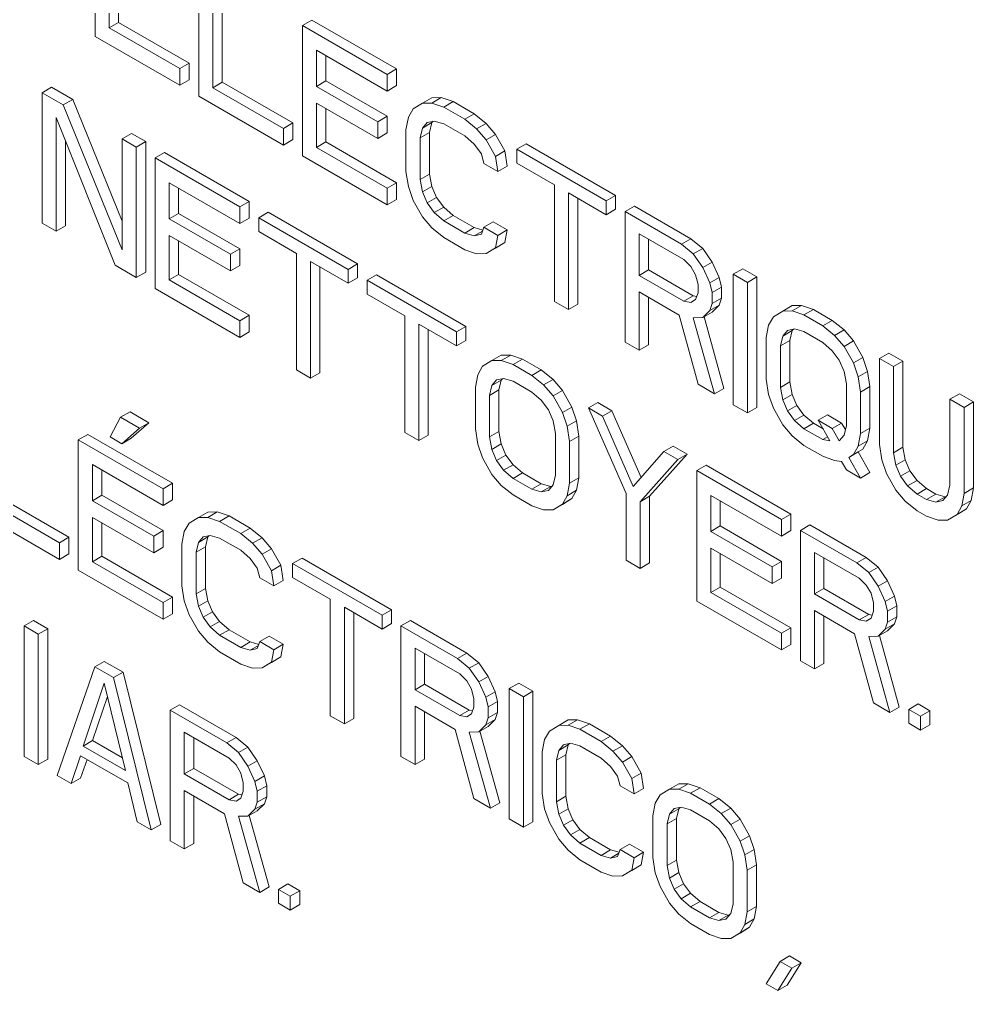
# Model space of a CAD drawing. Header units: millimetres. Extents: x 1920 to 4820, y 310 to 2320.
# Drawn here: x 4606.79 to 4624.7, y 1487.76 to 1505.99 of the extents above; entities that cross this region are included whole.
import ezdxf

# ---------------------------------------------------------------- set-up
doc = ezdxf.new("R2010")
doc.units = ezdxf.units.MM
doc.layers.add('core', color=7, linetype='Continuous', lineweight=20)

msp = doc.modelspace()

# ---------------------------------------------------------------- linework, layer by layer
at = {"layer": 'core'}
for p, q in [((4608.213, 1505.676), (4608.213, 1508.126)), ((4610.157, 1504.554), (4610.157, 1507.003)), ((4610.423, 1506.85), (4610.423, 1504.713)), ((4610.599, 1506.952), (4610.599, 1504.815)), ((4608.478, 1506.67), (4608.478, 1505.836)), ((4608.655, 1506.568), (4608.655, 1505.938)), ((4608.478, 1505.836), (4608.655, 1505.938)), ((4608.655, 1505.938), (4609.981, 1505.172)), ((4612.102, 1505.88), (4612.279, 1505.982)), ((4612.279, 1505.982), (4613.87, 1505.064)), ((4608.478, 1505.836), (4609.804, 1505.07)), ((4612.102, 1505.88), (4613.693, 1504.962)), ((4612.102, 1503.431), (4612.102, 1505.88)), ((4609.804, 1504.758), (4608.213, 1505.676)), ((4612.367, 1505.415), (4612.367, 1504.737)), ((4613.693, 1504.649), (4612.367, 1505.415)), ((4609.804, 1505.07), (4609.981, 1505.172)), ((4609.981, 1505.172), (4609.981, 1504.86)), ((4612.544, 1505.312), (4612.544, 1504.839)), ((4609.804, 1505.07), (4609.804, 1504.758)), ((4613.693, 1504.962), (4613.87, 1505.064)), ((4613.87, 1505.064), (4613.87, 1504.751)), ((4609.804, 1504.758), (4609.981, 1504.86)), ((4610.423, 1504.713), (4610.599, 1504.815)), ((4610.599, 1504.815), (4611.925, 1504.05)), ((4612.367, 1504.737), (4612.544, 1504.839)), ((4612.544, 1504.839), (4613.693, 1504.176)), ((4613.693, 1504.962), (4613.693, 1504.649)), ((4607.217, 1504.618), (4607.394, 1504.72)), ((4607.217, 1504.618), (4607.615, 1504.388)), ((4607.217, 1502.169), (4607.217, 1504.618)), ((4607.394, 1504.72), (4607.792, 1504.491)), ((4610.423, 1504.713), (4611.748, 1503.948)), ((4612.367, 1504.737), (4613.516, 1504.074)), ((4613.693, 1504.649), (4613.87, 1504.751)), ((4607.615, 1504.388), (4607.792, 1504.491)), ((4608.72, 1502.204), (4607.792, 1504.491)), ((4611.748, 1503.635), (4610.157, 1504.554)), ((4614.356, 1504.423), (4614.533, 1504.525)), ((4614.533, 1504.425), (4614.709, 1504.527)), ((4614.709, 1504.527), (4614.533, 1504.525)), ((4614.93, 1504.451), (4614.709, 1504.527)), ((4614.754, 1504.349), (4614.93, 1504.451)), ((4614.93, 1504.451), (4615.328, 1504.222)), ((4607.615, 1504.388), (4608.72, 1501.666)), ((4612.367, 1504.424), (4612.367, 1503.59)), ((4613.516, 1503.761), (4612.367, 1504.424)), ((4612.544, 1504.322), (4612.544, 1503.693)), ((4614.091, 1504.159), (4614.179, 1504.316)), ((4614.179, 1504.316), (4614.356, 1504.423)), ((4614.356, 1504.423), (4614.533, 1504.425)), ((4614.533, 1504.425), (4614.754, 1504.349)), ((4614.754, 1504.349), (4615.151, 1504.12)), ((4607.482, 1504.152), (4607.482, 1502.016)), ((4608.587, 1501.378), (4607.482, 1504.152)), ((4613.516, 1504.074), (4613.693, 1504.176)), ((4613.516, 1504.074), (4613.516, 1503.761)), ((4613.693, 1504.176), (4613.693, 1503.863)), ((4614.046, 1503.924), (4614.091, 1504.159)), ((4614.577, 1504.087), (4614.444, 1504.059)), ((4614.533, 1504.056), (4614.555, 1504.082)), ((4614.754, 1504.037), (4614.577, 1504.087)), ((4615.151, 1504.12), (4615.328, 1504.222)), ((4615.151, 1504.12), (4615.372, 1503.94)), ((4615.549, 1504.042), (4615.328, 1504.222)), ((4611.748, 1503.948), (4611.925, 1504.05)), ((4611.748, 1503.948), (4611.748, 1503.635)), ((4611.925, 1504.05), (4611.925, 1503.737)), ((4614.046, 1503.142), (4614.046, 1503.924)), ((4614.356, 1503.954), (4614.312, 1503.771)), ((4614.444, 1504.059), (4614.356, 1503.954)), ((4614.356, 1503.954), (4614.533, 1504.056)), ((4614.488, 1503.873), (4614.533, 1504.056)), ((4615.151, 1503.807), (4614.754, 1504.037)), ((4615.372, 1503.94), (4615.549, 1504.042)), ((4615.372, 1503.94), (4615.549, 1503.734)), ((4615.726, 1503.836), (4615.549, 1504.042)), ((4607.659, 1503.708), (4607.659, 1502.118)), ((4608.72, 1503.751), (4608.896, 1503.853)), ((4608.72, 1503.751), (4608.985, 1503.597)), ((4608.72, 1501.666), (4608.72, 1503.751)), ((4608.896, 1503.853), (4609.162, 1503.7)), ((4608.985, 1503.597), (4609.162, 1503.7)), ((4609.162, 1503.7), (4609.162, 1501.25)), ((4611.748, 1503.635), (4611.925, 1503.737)), ((4613.516, 1503.761), (4613.693, 1503.863)), ((4614.312, 1503.771), (4614.488, 1503.873)), ((4614.312, 1503.771), (4614.312, 1502.989)), ((4614.488, 1503.873), (4614.488, 1503.091)), ((4615.328, 1503.653), (4615.151, 1503.807)), ((4615.549, 1503.734), (4615.726, 1503.836)), ((4615.549, 1503.734), (4615.726, 1503.423)), ((4615.903, 1503.525), (4615.726, 1503.836)), ((4608.985, 1503.597), (4608.985, 1501.148)), ((4612.367, 1503.59), (4612.544, 1503.693)), ((4612.367, 1503.59), (4613.693, 1502.825)), ((4612.544, 1503.693), (4613.87, 1502.927)), ((4615.461, 1503.472), (4615.328, 1503.653)), ((4615.726, 1503.423), (4615.903, 1503.525)), ((4615.947, 1503.239), (4615.903, 1503.525)), ((4616.124, 1503.558), (4616.3, 1503.66)), ((4616.124, 1503.558), (4617.803, 1502.589)), ((4616.124, 1503.298), (4616.124, 1503.558)), ((4616.3, 1503.66), (4617.98, 1502.691)), ((4609.338, 1503.393), (4609.515, 1503.495)), ((4609.338, 1500.944), (4609.338, 1503.393)), ((4609.338, 1503.393), (4610.929, 1502.475)), ((4609.515, 1503.495), (4611.106, 1502.577)), ((4613.693, 1502.512), (4612.102, 1503.431)), ((4615.505, 1503.29), (4615.461, 1503.472)), ((4615.726, 1503.423), (4615.77, 1503.137)), ((4615.77, 1503.137), (4615.505, 1503.29)), ((4615.77, 1503.137), (4615.947, 1503.239)), ((4616.831, 1502.89), (4616.124, 1503.298)), ((4614.091, 1502.856), (4614.046, 1503.142)), ((4614.312, 1502.989), (4614.488, 1503.091)), ((4614.312, 1502.989), (4614.356, 1502.755)), ((4614.533, 1502.857), (4614.488, 1503.091)), ((4609.604, 1502.928), (4609.604, 1502.25)), ((4610.929, 1502.162), (4609.604, 1502.928)), ((4609.78, 1502.826), (4609.78, 1502.352)), ((4613.693, 1502.825), (4613.87, 1502.927)), ((4613.693, 1502.825), (4613.693, 1502.512)), ((4613.87, 1502.927), (4613.87, 1502.614)), ((4614.179, 1502.596), (4614.091, 1502.856)), ((4614.356, 1502.755), (4614.533, 1502.857)), ((4614.621, 1502.65), (4614.533, 1502.857)), ((4616.831, 1500.701), (4616.831, 1502.89)), ((4613.693, 1502.512), (4613.87, 1502.614)), ((4614.356, 1502.755), (4614.444, 1502.548)), ((4614.444, 1502.548), (4614.621, 1502.65)), ((4614.754, 1502.469), (4614.621, 1502.65)), ((4617.096, 1502.736), (4617.096, 1500.548)), ((4617.803, 1502.328), (4617.096, 1502.736)), ((4617.273, 1502.634), (4617.273, 1500.65)), ((4617.803, 1502.589), (4617.98, 1502.691)), ((4617.98, 1502.691), (4617.98, 1502.43)), ((4610.929, 1502.475), (4611.106, 1502.577)), ((4610.929, 1502.475), (4610.929, 1502.162)), ((4611.106, 1502.577), (4611.106, 1502.264)), ((4614.356, 1502.286), (4614.179, 1502.596)), ((4614.444, 1502.548), (4614.577, 1502.367)), ((4614.577, 1502.367), (4614.754, 1502.469)), ((4614.93, 1502.315), (4614.754, 1502.469)), ((4617.803, 1502.589), (4617.803, 1502.328)), ((4617.803, 1502.328), (4617.98, 1502.43)), ((4618.157, 1502.385), (4618.333, 1502.487)), ((4618.333, 1502.487), (4619.394, 1501.874)), ((4609.604, 1502.25), (4609.78, 1502.352)), ((4609.604, 1502.25), (4610.753, 1501.587)), ((4609.78, 1502.352), (4610.929, 1501.689)), ((4610.929, 1502.162), (4611.106, 1502.264)), ((4611.283, 1502.271), (4611.46, 1502.373)), ((4611.283, 1502.271), (4612.962, 1501.301)), ((4611.283, 1502.01), (4611.283, 1502.271)), ((4611.46, 1502.373), (4613.139, 1501.403)), ((4614.533, 1502.08), (4614.356, 1502.286)), ((4614.577, 1502.367), (4614.754, 1502.213)), ((4614.754, 1502.213), (4614.93, 1502.315)), ((4614.93, 1502.315), (4615.328, 1502.085)), ((4618.157, 1502.385), (4619.217, 1501.772)), ((4618.157, 1499.935), (4618.157, 1502.385)), ((4607.482, 1502.016), (4607.217, 1502.169)), ((4607.482, 1502.016), (4607.659, 1502.118)), ((4614.754, 1501.9), (4614.533, 1502.08)), ((4614.754, 1502.213), (4615.151, 1501.983)), ((4615.151, 1501.983), (4615.328, 1502.085)), ((4615.487, 1502.04), (4615.328, 1502.085)), ((4615.461, 1501.961), (4615.505, 1502.092)), ((4615.505, 1502.092), (4615.682, 1502.194)), ((4615.505, 1502.092), (4615.77, 1501.938)), ((4615.682, 1502.194), (4615.947, 1502.041)), ((4609.604, 1501.937), (4609.604, 1501.103)), ((4610.753, 1501.274), (4609.604, 1501.937)), ((4611.99, 1501.602), (4611.283, 1502.01)), ((4615.151, 1501.67), (4614.754, 1501.9)), ((4615.151, 1501.983), (4615.328, 1501.933)), ((4615.328, 1501.933), (4615.481, 1502.021)), ((4615.328, 1501.933), (4615.461, 1501.961)), ((4615.77, 1501.938), (4615.726, 1501.703)), ((4615.77, 1501.938), (4615.947, 1502.041)), ((4615.903, 1501.805), (4615.947, 1502.041)), ((4618.422, 1501.971), (4618.422, 1501.189)), ((4619.261, 1501.486), (4618.422, 1501.971)), ((4609.78, 1501.835), (4609.78, 1501.206)), ((4615.726, 1501.703), (4615.549, 1501.597)), ((4615.549, 1501.597), (4615.726, 1501.699)), ((4615.726, 1501.703), (4615.903, 1501.805)), ((4615.726, 1501.699), (4615.903, 1501.805)), ((4618.598, 1501.869), (4618.598, 1501.291)), ((4619.217, 1501.772), (4619.394, 1501.874)), ((4619.217, 1501.772), (4619.438, 1501.593)), ((4619.615, 1501.695), (4619.394, 1501.874)), ((4619.438, 1501.593), (4619.615, 1501.695)), ((4619.792, 1501.436), (4619.615, 1501.695)), ((4610.753, 1501.587), (4610.929, 1501.689)), ((4610.753, 1501.587), (4610.753, 1501.274)), ((4610.929, 1501.689), (4610.929, 1501.376)), ((4611.99, 1499.413), (4611.99, 1501.602)), ((4615.372, 1501.595), (4615.151, 1501.67)), ((4615.549, 1501.597), (4615.372, 1501.595)), ((4619.438, 1501.593), (4619.615, 1501.334)), ((4608.985, 1501.148), (4608.587, 1501.378)), ((4610.753, 1501.274), (4610.929, 1501.376)), ((4612.255, 1501.449), (4612.255, 1499.26)), ((4612.962, 1501.041), (4612.255, 1501.449)), ((4612.432, 1501.347), (4612.432, 1499.362)), ((4612.962, 1501.301), (4613.139, 1501.403)), ((4613.139, 1501.403), (4613.139, 1501.143)), ((4619.394, 1501.358), (4619.261, 1501.486)), ((4619.482, 1501.202), (4619.394, 1501.358)), ((4619.615, 1501.334), (4619.792, 1501.436)), ((4619.615, 1501.334), (4619.748, 1501.049)), ((4619.924, 1501.151), (4619.792, 1501.436)), ((4608.985, 1501.148), (4609.162, 1501.25)), ((4609.604, 1501.103), (4609.78, 1501.206)), ((4609.78, 1501.206), (4611.106, 1500.44)), ((4612.962, 1501.301), (4612.962, 1501.041)), ((4613.316, 1501.097), (4613.493, 1501.199)), ((4613.493, 1501.199), (4615.172, 1500.229)), ((4618.422, 1501.189), (4618.598, 1501.291)), ((4618.422, 1501.189), (4619.261, 1500.704)), ((4618.598, 1501.291), (4619.438, 1500.807)), ((4619.527, 1501.02), (4619.482, 1501.202)), ((4619.748, 1501.049), (4619.924, 1501.151)), ((4619.969, 1500.969), (4619.924, 1501.151)), ((4620.189, 1501.211), (4620.366, 1501.313)), ((4620.189, 1501.211), (4620.455, 1501.058)), ((4620.189, 1498.761), (4620.189, 1501.211)), ((4620.366, 1501.313), (4620.631, 1501.16)), ((4620.455, 1501.058), (4620.631, 1501.16)), ((4620.631, 1501.16), (4620.631, 1498.71)), ((4609.604, 1501.103), (4610.929, 1500.338)), ((4612.962, 1501.041), (4613.139, 1501.143)), ((4613.316, 1500.836), (4613.316, 1501.097)), ((4613.316, 1501.097), (4614.995, 1500.127)), ((4619.527, 1500.864), (4619.527, 1501.02)), ((4619.748, 1501.049), (4619.792, 1500.867)), ((4619.792, 1500.867), (4619.969, 1500.969)), ((4619.969, 1500.969), (4619.969, 1500.761)), ((4620.455, 1501.058), (4620.455, 1498.608)), ((4610.929, 1500.025), (4609.338, 1500.944)), ((4614.023, 1500.428), (4613.316, 1500.836)), ((4618.422, 1500.877), (4618.422, 1499.782)), ((4619.173, 1500.443), (4618.422, 1500.877)), ((4619.261, 1500.704), (4619.438, 1500.807)), ((4619.503, 1500.795), (4619.438, 1500.807)), ((4619.482, 1500.733), (4619.527, 1500.864)), ((4619.792, 1500.867), (4619.792, 1500.659)), ((4617.096, 1500.548), (4616.831, 1500.701)), ((4617.096, 1500.548), (4617.273, 1500.65)), ((4618.598, 1500.774), (4618.598, 1499.884)), ((4619.261, 1500.704), (4619.394, 1500.68)), ((4619.394, 1500.68), (4619.482, 1500.733)), ((4619.792, 1500.659), (4619.748, 1500.528)), ((4619.748, 1500.528), (4619.924, 1500.63)), ((4619.792, 1500.659), (4619.969, 1500.761)), ((4619.792, 1500.498), (4619.924, 1500.63)), ((4619.924, 1500.63), (4619.969, 1500.761)), ((4621.118, 1500.519), (4621.294, 1500.621)), ((4621.294, 1500.521), (4621.471, 1500.623)), ((4621.471, 1500.623), (4621.294, 1500.621)), ((4621.692, 1500.548), (4621.471, 1500.623)), ((4610.929, 1500.338), (4611.106, 1500.44)), ((4611.106, 1500.44), (4611.106, 1500.127)), ((4614.023, 1498.239), (4614.023, 1500.428)), ((4619.527, 1499.144), (4619.173, 1500.443)), ((4619.748, 1500.528), (4619.615, 1500.396)), ((4619.615, 1500.396), (4619.792, 1500.498)), ((4620.941, 1500.412), (4621.118, 1500.519)), ((4621.118, 1500.519), (4621.294, 1500.521)), ((4621.294, 1500.521), (4621.515, 1500.446)), ((4621.515, 1500.446), (4621.692, 1500.548)), ((4621.515, 1500.446), (4621.869, 1500.241)), ((4621.692, 1500.548), (4622.046, 1500.343)), ((4610.929, 1500.338), (4610.929, 1500.025)), ((4614.288, 1500.275), (4614.288, 1498.086)), ((4614.995, 1499.867), (4614.288, 1500.275)), ((4619.615, 1500.396), (4619.438, 1500.394)), ((4619.438, 1500.394), (4619.836, 1498.966)), ((4620.013, 1499.068), (4619.639, 1500.41)), ((4620.808, 1500.02), (4620.852, 1500.255)), ((4620.852, 1500.255), (4620.941, 1500.412)), ((4621.869, 1500.241), (4622.046, 1500.343)), ((4621.869, 1500.241), (4622.09, 1500.062)), ((4622.267, 1500.164), (4622.046, 1500.343)), ((4610.929, 1500.025), (4611.106, 1500.127)), ((4614.465, 1500.173), (4614.465, 1498.188)), ((4614.995, 1500.127), (4615.172, 1500.229)), ((4614.995, 1500.127), (4614.995, 1499.867)), ((4615.172, 1500.229), (4615.172, 1499.969)), ((4621.206, 1500.155), (4621.118, 1500.05)), ((4621.118, 1500.05), (4621.294, 1500.152)), ((4621.339, 1500.183), (4621.206, 1500.155)), ((4621.25, 1499.969), (4621.294, 1500.152)), ((4621.294, 1500.152), (4621.316, 1500.178)), ((4621.515, 1500.133), (4621.339, 1500.183)), ((4621.869, 1499.929), (4621.515, 1500.133)), ((4622.09, 1500.062), (4622.267, 1500.164)), ((4622.09, 1500.062), (4622.267, 1499.855)), ((4622.443, 1499.957), (4622.267, 1500.164)), ((4614.995, 1499.867), (4615.172, 1499.969)), ((4618.422, 1499.782), (4618.157, 1499.935)), ((4618.422, 1499.782), (4618.598, 1499.884)), ((4620.808, 1499.238), (4620.808, 1500.02)), ((4621.118, 1500.05), (4621.073, 1499.867)), ((4621.073, 1499.867), (4621.25, 1499.969)), ((4621.25, 1499.969), (4621.25, 1499.187)), ((4622.046, 1499.775), (4621.869, 1499.929)), ((4622.267, 1499.855), (4622.443, 1499.957)), ((4622.62, 1499.647), (4622.443, 1499.957)), ((4615.658, 1499.588), (4615.835, 1499.69)), ((4615.835, 1499.59), (4616.012, 1499.693)), ((4616.012, 1499.693), (4615.835, 1499.69)), ((4616.233, 1499.617), (4616.012, 1499.693)), ((4621.073, 1499.867), (4621.073, 1499.085)), ((4622.178, 1499.594), (4622.046, 1499.775)), ((4622.267, 1499.855), (4622.443, 1499.545)), ((4622.93, 1499.629), (4623.106, 1499.731)), ((4623.106, 1499.731), (4623.371, 1499.578)), ((4615.481, 1499.482), (4615.658, 1499.588)), ((4615.658, 1499.588), (4615.835, 1499.59)), ((4615.835, 1499.59), (4616.056, 1499.515)), ((4616.056, 1499.515), (4616.233, 1499.617)), ((4616.056, 1499.515), (4616.409, 1499.311)), ((4616.233, 1499.617), (4616.586, 1499.413)), ((4622.267, 1499.386), (4622.178, 1499.594)), ((4622.443, 1499.545), (4622.62, 1499.647)), ((4622.443, 1499.545), (4622.532, 1499.285)), ((4622.709, 1499.387), (4622.62, 1499.647)), ((4622.93, 1499.629), (4623.195, 1499.476)), ((4622.93, 1498.013), (4622.93, 1499.629)), ((4623.195, 1499.476), (4623.371, 1499.578)), ((4623.371, 1499.578), (4623.371, 1497.962)), ((4612.255, 1499.26), (4611.99, 1499.413)), ((4612.255, 1499.26), (4612.432, 1499.362)), ((4615.349, 1499.089), (4615.393, 1499.324)), ((4615.393, 1499.324), (4615.481, 1499.482)), ((4616.409, 1499.311), (4616.586, 1499.413)), ((4616.807, 1499.233), (4616.586, 1499.413)), ((4622.311, 1499.152), (4622.267, 1499.386)), ((4622.532, 1499.285), (4622.709, 1499.387)), ((4622.753, 1499.101), (4622.709, 1499.387)), ((4623.195, 1499.476), (4623.195, 1497.86)), ((4615.747, 1499.225), (4615.658, 1499.119)), ((4615.658, 1499.119), (4615.835, 1499.221)), ((4615.879, 1499.252), (4615.747, 1499.225)), ((4615.791, 1499.038), (4615.835, 1499.221)), ((4615.835, 1499.221), (4615.857, 1499.248)), ((4616.056, 1499.202), (4615.879, 1499.252)), ((4616.409, 1498.998), (4616.056, 1499.202)), ((4616.409, 1499.311), (4616.63, 1499.131)), ((4616.63, 1499.131), (4616.807, 1499.233)), ((4616.984, 1499.027), (4616.807, 1499.233)), ((4619.836, 1498.966), (4619.527, 1499.144)), ((4620.852, 1498.952), (4620.808, 1499.238)), ((4621.073, 1499.085), (4621.25, 1499.187)), ((4621.294, 1498.953), (4621.25, 1499.187)), ((4622.311, 1498.371), (4622.311, 1499.152)), ((4622.532, 1499.285), (4622.576, 1498.999)), ((4615.349, 1498.308), (4615.349, 1499.089)), ((4615.658, 1499.119), (4615.614, 1498.936)), ((4615.614, 1498.936), (4615.791, 1499.038)), ((4615.791, 1499.038), (4615.791, 1498.257)), ((4616.586, 1498.844), (4616.409, 1498.998)), ((4616.63, 1499.131), (4616.807, 1498.925)), ((4616.807, 1498.925), (4616.984, 1499.027)), ((4617.161, 1498.716), (4616.984, 1499.027)), ((4619.836, 1498.966), (4620.013, 1499.068)), ((4621.073, 1499.085), (4621.118, 1498.851)), ((4622.576, 1498.999), (4622.753, 1499.101)), ((4622.576, 1498.999), (4622.576, 1498.218)), ((4622.753, 1499.101), (4622.753, 1498.32)), ((4624.255, 1498.864), (4624.432, 1498.966)), ((4624.432, 1498.966), (4624.697, 1498.813)), ((4615.614, 1498.936), (4615.614, 1498.155)), ((4616.719, 1498.663), (4616.586, 1498.844)), ((4616.807, 1498.925), (4616.984, 1498.614)), ((4617.47, 1498.699), (4617.647, 1498.801)), ((4617.647, 1498.801), (4617.912, 1498.647)), ((4620.941, 1498.693), (4620.852, 1498.952)), ((4621.118, 1498.851), (4621.294, 1498.953)), ((4621.118, 1498.851), (4621.206, 1498.644)), ((4621.383, 1498.746), (4621.294, 1498.953)), ((4624.255, 1497.248), (4624.255, 1498.864)), ((4624.255, 1498.864), (4624.521, 1498.71)), ((4624.521, 1498.71), (4624.697, 1498.813)), ((4624.697, 1498.813), (4624.697, 1497.197)), ((4608.692, 1498.524), (4608.868, 1498.626)), ((4608.868, 1498.626), (4609.22, 1498.423)), ((4616.807, 1498.456), (4616.719, 1498.663)), ((4616.984, 1498.614), (4617.161, 1498.716)), ((4616.984, 1498.614), (4617.072, 1498.355)), ((4617.249, 1498.457), (4617.161, 1498.716)), ((4617.47, 1498.699), (4617.735, 1498.545)), ((4618.177, 1497.092), (4617.47, 1498.699)), ((4617.735, 1498.545), (4617.912, 1498.647)), ((4618.457, 1497.393), (4617.912, 1498.647)), ((4620.455, 1498.608), (4620.189, 1498.761)), ((4620.455, 1498.608), (4620.631, 1498.71)), ((4621.118, 1498.382), (4620.941, 1498.693)), ((4621.206, 1498.644), (4621.383, 1498.746)), ((4621.206, 1498.644), (4621.339, 1498.463)), ((4621.515, 1498.565), (4621.383, 1498.746)), ((4624.521, 1498.71), (4624.521, 1497.095)), ((4608.494, 1498.157), (4608.692, 1498.524)), ((4608.692, 1498.524), (4609.043, 1498.321)), ((4608.892, 1498.131), (4609.22, 1498.423)), ((4609.043, 1498.321), (4609.22, 1498.423)), ((4616.851, 1498.222), (4616.807, 1498.456)), ((4617.072, 1498.355), (4617.249, 1498.457)), ((4617.293, 1498.171), (4617.249, 1498.457)), ((4617.735, 1498.545), (4618.31, 1497.223)), ((4621.339, 1498.463), (4621.515, 1498.565)), ((4621.339, 1498.463), (4621.515, 1498.309)), ((4621.692, 1498.411), (4621.515, 1498.565)), ((4621.78, 1498.468), (4621.957, 1498.57)), ((4621.78, 1498.468), (4622.046, 1498.315)), ((4622.001, 1498.08), (4621.78, 1498.468)), ((4621.957, 1498.57), (4622.222, 1498.417)), ((4622.046, 1498.315), (4622.222, 1498.417)), ((4622.292, 1498.294), (4622.222, 1498.417)), ((4609.043, 1498.321), (4608.716, 1498.029)), ((4614.288, 1498.086), (4614.023, 1498.239)), ((4615.393, 1498.022), (4615.349, 1498.308)), ((4615.614, 1498.155), (4615.791, 1498.257)), ((4615.835, 1498.023), (4615.791, 1498.257)), ((4617.072, 1498.355), (4617.117, 1498.069)), ((4621.294, 1498.176), (4621.118, 1498.382)), ((4621.515, 1498.309), (4621.692, 1498.411)), ((4621.515, 1498.309), (4621.869, 1498.105)), ((4621.692, 1498.411), (4621.873, 1498.307)), ((4622.046, 1498.315), (4622.178, 1498.082)), ((4622.267, 1498.188), (4622.311, 1498.371)), ((4622.576, 1498.218), (4622.753, 1498.32)), ((4622.709, 1498.085), (4622.753, 1498.32)), ((4607.898, 1498.101), (4608.075, 1498.203)), ((4607.898, 1495.652), (4607.898, 1498.101)), ((4607.898, 1498.101), (4609.489, 1497.183)), ((4608.075, 1498.203), (4609.666, 1497.285)), ((4608.716, 1498.029), (4608.494, 1498.157)), ((4608.716, 1498.029), (4608.892, 1498.131)), ((4614.288, 1498.086), (4614.465, 1498.188)), ((4615.614, 1498.155), (4615.658, 1497.921)), ((4616.851, 1497.44), (4616.851, 1498.222)), ((4617.117, 1498.069), (4617.293, 1498.171)), ((4617.117, 1498.069), (4617.117, 1497.287)), ((4617.293, 1498.171), (4617.293, 1497.389)), ((4621.515, 1497.996), (4621.294, 1498.176)), ((4621.869, 1498.105), (4621.958, 1498.156)), ((4621.869, 1498.105), (4622.001, 1498.08)), ((4622.178, 1498.082), (4622.267, 1498.188)), ((4622.576, 1498.218), (4622.532, 1497.982)), ((4622.532, 1497.982), (4622.709, 1498.085)), ((4622.62, 1497.927), (4622.709, 1498.085)), ((4615.481, 1497.762), (4615.393, 1498.022)), ((4615.658, 1497.921), (4615.835, 1498.023)), ((4615.658, 1497.921), (4615.747, 1497.713)), ((4615.923, 1497.815), (4615.835, 1498.023)), ((4618.31, 1497.223), (4618.884, 1497.882)), ((4618.884, 1497.882), (4619.061, 1497.984)), ((4618.884, 1497.882), (4619.15, 1497.729)), ((4619.061, 1497.984), (4619.326, 1497.831)), ((4621.869, 1497.792), (4621.515, 1497.996)), ((4622.355, 1497.772), (4622.532, 1497.874)), ((4622.532, 1497.982), (4622.443, 1497.825)), ((4622.443, 1497.825), (4622.62, 1497.927)), ((4622.532, 1497.874), (4622.62, 1497.927)), ((4622.753, 1497.486), (4622.532, 1497.874)), ((4622.974, 1497.727), (4622.93, 1498.013)), ((4623.195, 1497.86), (4623.371, 1497.962)), ((4623.416, 1497.728), (4623.371, 1497.962)), ((4615.658, 1497.452), (4615.481, 1497.762)), ((4615.747, 1497.713), (4615.923, 1497.815)), ((4615.747, 1497.713), (4615.879, 1497.532)), ((4616.056, 1497.634), (4615.923, 1497.815)), ((4619.15, 1497.729), (4618.442, 1496.938)), ((4618.619, 1497.041), (4619.326, 1497.831)), ((4619.15, 1497.729), (4619.326, 1497.831)), ((4622.09, 1497.716), (4621.869, 1497.792)), ((4622.222, 1497.692), (4622.09, 1497.716)), ((4622.311, 1497.537), (4622.222, 1497.692)), ((4622.443, 1497.825), (4622.355, 1497.772)), ((4622.355, 1497.772), (4622.576, 1497.384)), ((4623.062, 1497.468), (4622.974, 1497.727)), ((4623.195, 1497.86), (4623.239, 1497.626)), ((4623.239, 1497.626), (4623.416, 1497.728)), ((4623.504, 1497.521), (4623.416, 1497.728)), ((4608.163, 1497.636), (4608.163, 1496.958)), ((4609.489, 1496.87), (4608.163, 1497.636)), ((4608.34, 1497.533), (4608.34, 1497.06)), ((4615.879, 1497.532), (4616.056, 1497.634)), ((4615.879, 1497.532), (4616.056, 1497.378)), ((4616.233, 1497.48), (4616.056, 1497.634)), ((4619.503, 1497.525), (4619.68, 1497.627)), ((4619.503, 1495.075), (4619.503, 1497.525)), ((4619.503, 1497.525), (4621.094, 1496.606)), ((4619.68, 1497.627), (4621.271, 1496.708)), ((4622.576, 1497.384), (4622.311, 1497.537)), ((4623.239, 1497.626), (4623.327, 1497.419)), ((4623.327, 1497.419), (4623.504, 1497.521)), ((4623.637, 1497.34), (4623.504, 1497.521)), ((4615.835, 1497.245), (4615.658, 1497.452)), ((4616.056, 1497.378), (4616.233, 1497.48)), ((4616.056, 1497.378), (4616.409, 1497.174)), ((4616.233, 1497.48), (4616.586, 1497.276)), ((4616.807, 1497.257), (4616.851, 1497.44)), ((4617.117, 1497.287), (4617.293, 1497.389)), ((4617.249, 1497.154), (4617.293, 1497.389)), ((4622.576, 1497.384), (4622.753, 1497.486)), ((4623.239, 1497.157), (4623.062, 1497.468)), ((4623.327, 1497.419), (4623.46, 1497.238)), ((4623.46, 1497.238), (4623.637, 1497.34)), ((4623.813, 1497.186), (4623.637, 1497.34)), ((4609.489, 1497.183), (4609.666, 1497.285)), ((4609.489, 1497.183), (4609.489, 1496.87)), ((4609.666, 1497.285), (4609.666, 1496.972)), ((4616.056, 1497.066), (4615.835, 1497.245)), ((4616.409, 1497.174), (4616.586, 1497.276)), ((4616.409, 1497.174), (4616.586, 1497.124)), ((4616.763, 1497.226), (4616.586, 1497.276)), ((4616.586, 1497.124), (4616.763, 1497.226)), ((4616.586, 1497.124), (4616.719, 1497.152)), ((4616.719, 1497.152), (4616.807, 1497.257)), ((4616.785, 1497.231), (4616.763, 1497.226)), ((4617.117, 1497.287), (4617.072, 1497.052)), ((4617.072, 1497.052), (4617.249, 1497.154)), ((4617.161, 1496.997), (4617.249, 1497.154)), ((4623.416, 1496.951), (4623.239, 1497.157)), ((4623.46, 1497.238), (4623.637, 1497.084)), ((4623.637, 1497.084), (4623.813, 1497.186)), ((4623.813, 1497.186), (4623.99, 1497.084)), ((4624.211, 1497.065), (4624.255, 1497.248)), ((4624.521, 1497.095), (4624.697, 1497.197)), ((4624.653, 1496.962), (4624.697, 1497.197)), ((4606.395, 1497.036), (4607.721, 1496.271)), ((4608.163, 1496.958), (4608.34, 1497.06)), ((4608.163, 1496.958), (4609.312, 1496.295)), ((4608.34, 1497.06), (4609.489, 1496.397)), ((4609.489, 1496.87), (4609.666, 1496.972)), ((4616.409, 1496.861), (4616.056, 1497.066)), ((4617.072, 1497.052), (4616.984, 1496.895)), ((4616.984, 1496.895), (4617.161, 1496.997)), ((4616.984, 1496.89), (4617.161, 1496.997)), ((4618.177, 1495.841), (4618.177, 1497.092)), ((4618.442, 1496.938), (4618.619, 1497.041)), ((4618.619, 1497.041), (4618.619, 1495.79)), ((4619.768, 1497.059), (4619.768, 1496.381)), ((4621.094, 1496.294), (4619.768, 1497.059)), ((4619.945, 1496.957), (4619.945, 1496.484)), ((4623.637, 1497.084), (4623.813, 1496.982)), ((4623.813, 1496.982), (4623.99, 1497.084)), ((4623.813, 1496.982), (4623.99, 1496.932)), ((4624.167, 1497.034), (4623.99, 1497.084)), ((4623.99, 1496.932), (4624.167, 1497.034)), ((4623.99, 1496.932), (4624.123, 1496.96)), ((4624.123, 1496.96), (4624.211, 1497.065)), ((4624.189, 1497.039), (4624.167, 1497.034)), ((4624.521, 1497.095), (4624.476, 1496.86)), ((4624.476, 1496.86), (4624.653, 1496.962)), ((4624.565, 1496.804), (4624.653, 1496.962)), ((4607.544, 1495.856), (4605.953, 1496.775)), ((4606.218, 1496.934), (4607.544, 1496.169)), ((4616.63, 1496.786), (4616.409, 1496.861)), ((4616.807, 1496.788), (4616.63, 1496.786)), ((4616.984, 1496.895), (4616.807, 1496.788)), ((4616.807, 1496.788), (4616.984, 1496.89)), ((4618.442, 1496.938), (4618.442, 1495.688)), ((4623.637, 1496.771), (4623.416, 1496.951)), ((4623.813, 1496.669), (4623.637, 1496.771)), ((4624.476, 1496.86), (4624.388, 1496.702)), ((4624.388, 1496.702), (4624.565, 1496.804)), ((4624.388, 1496.698), (4624.565, 1496.804)), ((4608.163, 1496.645), (4608.163, 1495.811)), ((4609.312, 1495.982), (4608.163, 1496.645)), ((4609.975, 1496.537), (4610.152, 1496.644)), ((4610.152, 1496.644), (4610.329, 1496.746)), ((4610.152, 1496.644), (4610.329, 1496.646)), ((4610.329, 1496.646), (4610.505, 1496.748)), ((4610.505, 1496.748), (4610.329, 1496.746)), ((4610.329, 1496.646), (4610.55, 1496.57)), ((4610.726, 1496.672), (4610.505, 1496.748)), ((4610.55, 1496.57), (4610.726, 1496.672)), ((4610.726, 1496.672), (4611.124, 1496.443)), ((4621.094, 1496.606), (4621.271, 1496.708)), ((4621.094, 1496.606), (4621.094, 1496.294)), ((4621.271, 1496.708), (4621.271, 1496.396)), ((4624.034, 1496.594), (4623.813, 1496.669)), ((4624.211, 1496.596), (4624.034, 1496.594)), ((4624.388, 1496.702), (4624.211, 1496.596)), ((4624.211, 1496.596), (4624.388, 1496.698)), ((4608.34, 1496.543), (4608.34, 1495.914)), ((4609.887, 1496.38), (4609.975, 1496.537)), ((4610.55, 1496.57), (4610.947, 1496.341)), ((4610.947, 1496.341), (4611.124, 1496.443)), ((4611.345, 1496.263), (4611.124, 1496.443)), ((4619.768, 1496.381), (4619.945, 1496.484)), ((4619.945, 1496.484), (4621.094, 1495.82)), ((4621.448, 1496.402), (4621.624, 1496.504)), ((4621.624, 1496.504), (4622.685, 1495.892)), ((4607.544, 1496.169), (4607.721, 1496.271)), ((4607.721, 1496.271), (4607.721, 1495.958)), ((4609.312, 1496.295), (4609.489, 1496.397)), ((4609.312, 1496.295), (4609.312, 1495.982)), ((4609.489, 1496.397), (4609.489, 1496.084)), ((4609.842, 1496.145), (4609.887, 1496.38)), ((4610.24, 1496.28), (4610.152, 1496.175)), ((4610.152, 1496.175), (4610.329, 1496.277)), ((4610.373, 1496.308), (4610.24, 1496.28)), ((4610.284, 1496.094), (4610.329, 1496.277)), ((4610.329, 1496.277), (4610.351, 1496.303)), ((4610.55, 1496.258), (4610.373, 1496.308)), ((4610.947, 1496.028), (4610.55, 1496.258)), ((4610.947, 1496.341), (4611.168, 1496.161)), ((4611.168, 1496.161), (4611.345, 1496.263)), ((4611.522, 1496.057), (4611.345, 1496.263)), ((4619.768, 1496.381), (4620.917, 1495.718)), ((4621.094, 1496.294), (4621.271, 1496.396)), ((4621.448, 1496.402), (4622.508, 1495.79)), ((4621.448, 1493.953), (4621.448, 1496.402)), ((4607.544, 1496.169), (4607.544, 1495.856)), ((4609.312, 1495.982), (4609.489, 1496.084)), ((4609.842, 1495.363), (4609.842, 1496.145)), ((4610.152, 1496.175), (4610.108, 1495.992)), ((4610.108, 1495.992), (4610.284, 1496.094)), ((4610.284, 1496.094), (4610.284, 1495.312)), ((4611.168, 1496.161), (4611.345, 1495.955)), ((4611.345, 1495.955), (4611.522, 1496.057)), ((4611.699, 1495.746), (4611.522, 1496.057)), ((4619.768, 1496.069), (4619.768, 1495.235)), ((4620.917, 1495.405), (4619.768, 1496.069)), ((4607.544, 1495.856), (4607.721, 1495.958)), ((4608.163, 1495.811), (4608.34, 1495.914)), ((4608.34, 1495.914), (4609.666, 1495.148)), ((4610.108, 1495.992), (4610.108, 1495.21)), ((4611.124, 1495.874), (4610.947, 1496.028)), ((4611.257, 1495.693), (4611.124, 1495.874)), ((4611.345, 1495.955), (4611.522, 1495.644)), ((4611.92, 1495.779), (4612.096, 1495.881)), ((4612.096, 1495.881), (4613.776, 1494.912)), ((4619.945, 1495.967), (4619.945, 1495.337)), ((4621.713, 1495.988), (4621.713, 1495.207)), ((4622.552, 1495.504), (4621.713, 1495.988)), ((4621.89, 1495.886), (4621.89, 1495.309)), ((4622.508, 1495.79), (4622.685, 1495.892)), ((4622.906, 1495.712), (4622.685, 1495.892)), ((4608.163, 1495.811), (4609.489, 1495.046)), ((4611.301, 1495.511), (4611.257, 1495.693)), ((4611.522, 1495.644), (4611.699, 1495.746)), ((4611.743, 1495.46), (4611.699, 1495.746)), ((4611.92, 1495.519), (4611.92, 1495.779)), ((4611.92, 1495.779), (4613.599, 1494.81)), ((4618.442, 1495.688), (4618.177, 1495.841)), ((4618.442, 1495.688), (4618.619, 1495.79)), ((4620.917, 1495.718), (4621.094, 1495.82)), ((4620.917, 1495.718), (4620.917, 1495.405)), ((4621.094, 1495.82), (4621.094, 1495.507)), ((4622.508, 1495.79), (4622.729, 1495.61)), ((4622.729, 1495.61), (4622.906, 1495.712)), ((4623.083, 1495.454), (4622.906, 1495.712)), ((4609.489, 1494.733), (4607.898, 1495.652)), ((4611.566, 1495.358), (4611.301, 1495.511)), ((4611.522, 1495.644), (4611.566, 1495.358)), ((4612.627, 1495.111), (4611.92, 1495.519)), ((4620.917, 1495.405), (4621.094, 1495.507)), ((4622.685, 1495.375), (4622.552, 1495.504)), ((4622.729, 1495.61), (4622.906, 1495.352)), ((4609.887, 1495.077), (4609.842, 1495.363)), ((4611.566, 1495.358), (4611.743, 1495.46)), ((4619.768, 1495.235), (4619.945, 1495.337)), ((4619.945, 1495.337), (4621.271, 1494.572)), ((4622.773, 1495.22), (4622.685, 1495.375)), ((4622.906, 1495.352), (4623.083, 1495.454)), ((4622.906, 1495.352), (4623.039, 1495.067)), ((4623.215, 1495.169), (4623.083, 1495.454)), ((4609.489, 1495.046), (4609.666, 1495.148)), ((4609.666, 1495.148), (4609.666, 1494.835)), ((4610.108, 1495.21), (4610.284, 1495.312)), ((4610.108, 1495.21), (4610.152, 1494.976)), ((4610.329, 1495.078), (4610.284, 1495.312)), ((4619.768, 1495.235), (4621.094, 1494.469)), ((4621.713, 1495.207), (4621.89, 1495.309)), ((4621.713, 1495.207), (4622.552, 1494.722)), ((4621.89, 1495.309), (4622.729, 1494.824)), ((4622.818, 1495.038), (4622.773, 1495.22)), ((4623.039, 1495.067), (4623.215, 1495.169)), ((4623.26, 1494.987), (4623.215, 1495.169)), ((4609.489, 1495.046), (4609.489, 1494.733)), ((4609.975, 1494.817), (4609.887, 1495.077)), ((4610.152, 1494.976), (4610.329, 1495.078)), ((4610.152, 1494.976), (4610.24, 1494.769)), ((4610.417, 1494.871), (4610.329, 1495.078)), ((4612.627, 1492.922), (4612.627, 1495.111)), ((4612.892, 1494.958), (4612.892, 1492.769)), ((4613.599, 1494.549), (4612.892, 1494.958)), ((4621.094, 1494.157), (4619.503, 1495.075)), ((4622.818, 1494.882), (4622.818, 1495.038)), ((4623.039, 1495.067), (4623.083, 1494.885)), ((4623.083, 1494.885), (4623.26, 1494.987)), ((4623.26, 1494.987), (4623.26, 1494.778)), ((4609.489, 1494.733), (4609.666, 1494.835)), ((4610.152, 1494.507), (4609.975, 1494.817)), ((4610.24, 1494.769), (4610.417, 1494.871)), ((4610.24, 1494.769), (4610.373, 1494.588)), ((4610.55, 1494.69), (4610.417, 1494.871)), ((4613.069, 1494.855), (4613.069, 1492.871)), ((4613.599, 1494.81), (4613.776, 1494.912)), ((4613.599, 1494.81), (4613.599, 1494.549)), ((4613.776, 1494.912), (4613.776, 1494.651)), ((4621.713, 1494.894), (4621.713, 1493.8)), ((4622.464, 1494.46), (4621.713, 1494.894)), ((4621.89, 1494.792), (4621.89, 1493.902)), ((4622.552, 1494.722), (4622.729, 1494.824)), ((4622.794, 1494.812), (4622.729, 1494.824)), ((4622.773, 1494.751), (4622.818, 1494.882)), ((4623.083, 1494.885), (4623.083, 1494.676)), ((4623.083, 1494.676), (4623.26, 1494.778)), ((4623.215, 1494.648), (4623.26, 1494.778)), ((4606.881, 1494.606), (4607.058, 1494.708)), ((4606.881, 1492.156), (4606.881, 1494.606)), ((4606.881, 1494.606), (4607.147, 1494.453)), ((4607.058, 1494.708), (4607.323, 1494.555)), ((4610.373, 1494.588), (4610.55, 1494.69)), ((4610.373, 1494.588), (4610.55, 1494.434)), ((4610.726, 1494.536), (4610.55, 1494.69)), ((4613.599, 1494.549), (4613.776, 1494.651)), ((4613.952, 1494.606), (4614.129, 1494.708)), ((4613.952, 1494.606), (4615.013, 1493.993)), ((4613.952, 1492.156), (4613.952, 1494.606)), ((4614.129, 1494.708), (4615.19, 1494.095)), ((4622.552, 1494.722), (4622.685, 1494.697)), ((4622.685, 1494.697), (4622.773, 1494.751)), ((4623.083, 1494.676), (4623.039, 1494.545)), ((4623.039, 1494.545), (4623.215, 1494.648)), ((4623.083, 1494.516), (4623.215, 1494.648)), ((4607.147, 1494.453), (4607.323, 1494.555)), ((4607.147, 1494.453), (4607.147, 1492.003)), ((4607.323, 1494.555), (4607.323, 1492.105)), ((4610.329, 1494.301), (4610.152, 1494.507)), ((4610.55, 1494.434), (4610.726, 1494.536)), ((4610.55, 1494.434), (4610.947, 1494.204)), ((4610.726, 1494.536), (4611.124, 1494.306)), ((4611.301, 1494.313), (4611.478, 1494.415)), ((4611.478, 1494.415), (4611.743, 1494.262)), ((4621.094, 1494.469), (4621.271, 1494.572)), ((4621.094, 1494.469), (4621.094, 1494.157)), ((4621.271, 1494.572), (4621.271, 1494.259)), ((4622.818, 1493.162), (4622.464, 1494.46)), ((4622.906, 1494.414), (4622.729, 1494.411)), ((4622.729, 1494.411), (4623.127, 1492.983)), ((4623.039, 1494.545), (4622.906, 1494.414)), ((4622.906, 1494.414), (4623.083, 1494.516)), ((4623.304, 1493.085), (4622.93, 1494.427)), ((4610.55, 1494.121), (4610.329, 1494.301)), ((4610.947, 1494.204), (4611.124, 1494.306)), ((4611.283, 1494.261), (4611.124, 1494.306)), ((4611.124, 1494.154), (4611.277, 1494.242)), ((4611.257, 1494.182), (4611.301, 1494.313)), ((4611.301, 1494.313), (4611.566, 1494.159)), ((4611.566, 1494.159), (4611.743, 1494.262)), ((4611.699, 1494.026), (4611.743, 1494.262)), ((4621.094, 1494.157), (4621.271, 1494.259)), ((4610.947, 1493.891), (4610.55, 1494.121)), ((4610.947, 1494.204), (4611.124, 1494.154)), ((4611.124, 1494.154), (4611.257, 1494.182)), ((4611.566, 1494.159), (4611.522, 1493.924)), ((4614.218, 1494.192), (4614.218, 1493.41)), ((4615.057, 1493.707), (4614.218, 1494.192)), ((4614.394, 1494.09), (4614.394, 1493.512)), ((4615.013, 1493.993), (4615.19, 1494.095)), ((4615.411, 1493.916), (4615.19, 1494.095)), ((4608.207, 1493.84), (4608.384, 1493.942)), ((4608.384, 1493.942), (4608.738, 1493.738)), ((4611.168, 1493.816), (4610.947, 1493.891)), ((4611.522, 1493.924), (4611.345, 1493.818)), ((4611.345, 1493.818), (4611.522, 1493.92)), ((4611.522, 1493.924), (4611.699, 1494.026)), ((4611.522, 1493.92), (4611.699, 1494.026)), ((4615.013, 1493.993), (4615.234, 1493.814)), ((4615.234, 1493.814), (4615.411, 1493.916)), ((4615.588, 1493.657), (4615.411, 1493.916)), ((4621.713, 1493.8), (4621.448, 1493.953)), ((4621.713, 1493.8), (4621.89, 1493.902)), ((4607.5, 1491.799), (4608.207, 1493.84)), ((4608.207, 1493.84), (4608.561, 1493.636)), ((4608.561, 1493.636), (4608.738, 1493.738)), ((4609.445, 1490.88), (4608.738, 1493.738)), ((4611.345, 1493.818), (4611.168, 1493.816)), ((4615.19, 1493.579), (4615.057, 1493.707)), ((4615.234, 1493.814), (4615.411, 1493.555)), ((4608.384, 1493.53), (4607.986, 1492.352)), ((4608.782, 1491.893), (4608.384, 1493.53)), ((4608.561, 1493.636), (4609.268, 1490.778)), ((4614.218, 1493.41), (4614.394, 1493.512)), ((4614.394, 1493.512), (4615.234, 1493.028)), ((4615.278, 1493.423), (4615.19, 1493.579)), ((4615.411, 1493.555), (4615.588, 1493.657)), ((4615.411, 1493.555), (4615.543, 1493.27)), ((4615.72, 1493.372), (4615.588, 1493.657)), ((4615.985, 1493.432), (4616.162, 1493.534)), ((4616.162, 1493.534), (4616.427, 1493.381)), ((4614.218, 1493.41), (4615.057, 1492.925)), ((4615.322, 1493.241), (4615.278, 1493.423)), ((4615.543, 1493.27), (4615.72, 1493.372)), ((4615.764, 1493.19), (4615.72, 1493.372)), ((4615.985, 1490.983), (4615.985, 1493.432)), ((4615.985, 1493.432), (4616.251, 1493.279)), ((4616.251, 1493.279), (4616.427, 1493.381)), ((4616.427, 1493.381), (4616.427, 1490.931)), ((4608.163, 1492.454), (4608.444, 1493.285)), ((4609.621, 1493.024), (4609.798, 1493.126)), ((4609.798, 1493.126), (4610.859, 1492.513)), ((4615.322, 1493.085), (4615.322, 1493.241)), ((4615.543, 1493.27), (4615.588, 1493.088)), ((4615.588, 1493.088), (4615.764, 1493.19)), ((4615.764, 1493.19), (4615.764, 1492.982)), ((4616.251, 1493.279), (4616.251, 1490.829)), ((4623.127, 1492.983), (4622.818, 1493.162)), ((4623.481, 1493.039), (4623.657, 1493.142)), ((4623.657, 1493.142), (4623.878, 1493.014)), ((4609.621, 1493.024), (4610.682, 1492.411)), ((4609.621, 1490.574), (4609.621, 1493.024)), ((4614.218, 1493.098), (4614.218, 1492.003)), ((4614.969, 1492.664), (4614.218, 1493.098)), ((4614.394, 1492.996), (4614.394, 1492.105)), ((4615.057, 1492.925), (4615.234, 1493.028)), ((4615.19, 1492.901), (4615.278, 1492.954)), ((4615.299, 1493.016), (4615.234, 1493.028)), ((4615.278, 1492.954), (4615.322, 1493.085)), ((4615.588, 1493.088), (4615.588, 1492.88)), ((4615.588, 1492.88), (4615.764, 1492.982)), ((4615.72, 1492.851), (4615.764, 1492.982)), ((4623.127, 1492.983), (4623.304, 1493.085)), ((4623.481, 1492.779), (4623.481, 1493.039)), ((4623.481, 1493.039), (4623.702, 1492.912)), ((4623.702, 1492.912), (4623.878, 1493.014)), ((4623.878, 1493.014), (4623.878, 1492.753)), ((4612.892, 1492.769), (4612.627, 1492.922)), ((4612.892, 1492.769), (4613.069, 1492.871)), ((4615.057, 1492.925), (4615.19, 1492.901)), ((4615.588, 1492.88), (4615.543, 1492.749)), ((4615.543, 1492.749), (4615.72, 1492.851)), ((4615.588, 1492.719), (4615.72, 1492.851)), ((4616.913, 1492.74), (4617.09, 1492.842)), ((4617.09, 1492.742), (4617.267, 1492.844)), ((4617.267, 1492.844), (4617.09, 1492.842)), ((4617.488, 1492.769), (4617.267, 1492.844)), ((4617.311, 1492.667), (4617.488, 1492.769)), ((4617.488, 1492.769), (4617.886, 1492.539)), ((4623.702, 1492.651), (4623.481, 1492.779)), ((4623.702, 1492.912), (4623.702, 1492.651)), ((4609.887, 1492.61), (4609.887, 1491.828)), ((4610.726, 1492.125), (4609.887, 1492.61)), ((4615.322, 1491.365), (4614.969, 1492.664)), ((4615.411, 1492.617), (4615.234, 1492.615)), ((4615.234, 1492.615), (4615.632, 1491.187)), ((4615.543, 1492.749), (4615.411, 1492.617)), ((4615.411, 1492.617), (4615.588, 1492.719)), ((4615.809, 1491.289), (4615.435, 1492.631)), ((4616.648, 1492.476), (4616.737, 1492.633)), ((4616.737, 1492.633), (4616.913, 1492.74)), ((4616.913, 1492.74), (4617.09, 1492.742)), ((4617.09, 1492.742), (4617.311, 1492.667)), ((4617.311, 1492.667), (4617.709, 1492.437)), ((4623.702, 1492.651), (4623.878, 1492.753)), ((4607.986, 1492.352), (4608.163, 1492.454)), ((4608.163, 1492.454), (4608.724, 1492.13)), ((4610.063, 1492.508), (4610.063, 1491.93)), ((4610.682, 1492.411), (4610.859, 1492.513)), ((4610.682, 1492.411), (4610.903, 1492.232)), ((4611.08, 1492.334), (4610.859, 1492.513)), ((4616.604, 1492.241), (4616.648, 1492.476)), ((4617.134, 1492.404), (4617.002, 1492.376)), ((4617.09, 1492.373), (4617.112, 1492.399)), ((4617.311, 1492.354), (4617.134, 1492.404)), ((4617.709, 1492.437), (4617.886, 1492.539)), ((4617.709, 1492.437), (4617.93, 1492.257)), ((4618.107, 1492.359), (4617.886, 1492.539)), ((4607.986, 1492.352), (4608.782, 1491.893)), ((4610.903, 1492.232), (4611.08, 1492.334)), ((4610.903, 1492.232), (4611.08, 1491.973)), ((4611.257, 1492.075), (4611.08, 1492.334)), ((4616.604, 1491.459), (4616.604, 1492.241)), ((4616.913, 1492.271), (4616.869, 1492.088)), ((4617.002, 1492.376), (4616.913, 1492.271)), ((4616.913, 1492.271), (4617.09, 1492.373)), ((4617.046, 1492.19), (4617.09, 1492.373)), ((4617.709, 1492.124), (4617.311, 1492.354)), ((4617.93, 1492.257), (4618.107, 1492.359)), ((4617.93, 1492.257), (4618.107, 1492.051)), ((4618.284, 1492.153), (4618.107, 1492.359)), ((4607.147, 1492.003), (4606.881, 1492.156)), ((4607.147, 1492.003), (4607.323, 1492.105)), ((4607.942, 1492.169), (4607.765, 1491.646)), ((4608.826, 1491.659), (4607.942, 1492.169)), ((4607.942, 1491.748), (4608.061, 1492.101)), ((4610.859, 1491.997), (4610.726, 1492.125)), ((4611.08, 1491.973), (4611.257, 1492.075)), ((4611.389, 1491.79), (4611.257, 1492.075)), ((4614.218, 1492.003), (4613.952, 1492.156)), ((4614.218, 1492.003), (4614.394, 1492.105)), ((4616.869, 1492.088), (4617.046, 1492.19)), ((4616.869, 1492.088), (4616.869, 1491.306)), ((4617.046, 1492.19), (4617.046, 1491.408)), ((4617.886, 1491.97), (4617.709, 1492.124)), ((4618.107, 1492.051), (4618.284, 1492.153)), ((4618.107, 1492.051), (4618.284, 1491.74)), ((4618.46, 1491.842), (4618.284, 1492.153)), ((4609.887, 1491.828), (4610.063, 1491.93)), ((4610.063, 1491.93), (4610.903, 1491.446)), ((4610.947, 1491.841), (4610.859, 1491.997)), ((4611.08, 1491.973), (4611.212, 1491.688)), ((4618.018, 1491.789), (4617.886, 1491.97)), ((4607.765, 1491.646), (4607.5, 1491.799)), ((4607.765, 1491.646), (4607.942, 1491.748)), ((4609.887, 1491.828), (4610.726, 1491.344)), ((4610.991, 1491.659), (4610.947, 1491.841)), ((4611.212, 1491.688), (4611.389, 1491.79)), ((4611.212, 1491.688), (4611.257, 1491.506)), ((4611.433, 1491.608), (4611.389, 1491.79)), ((4618.063, 1491.607), (4618.018, 1491.789)), ((4618.284, 1491.74), (4618.46, 1491.842)), ((4618.284, 1491.74), (4618.328, 1491.454)), ((4618.504, 1491.556), (4618.46, 1491.842)), ((4609.003, 1490.931), (4608.826, 1491.659)), ((4609.887, 1491.516), (4609.887, 1490.421)), ((4610.638, 1491.082), (4609.887, 1491.516)), ((4610.947, 1491.372), (4610.991, 1491.503)), ((4610.991, 1491.503), (4610.991, 1491.659)), ((4611.257, 1491.506), (4611.433, 1491.608)), ((4611.257, 1491.506), (4611.257, 1491.298)), ((4611.433, 1491.608), (4611.433, 1491.4)), ((4618.328, 1491.454), (4618.063, 1491.607)), ((4618.328, 1491.454), (4618.504, 1491.556)), ((4618.814, 1491.434), (4618.991, 1491.541)), ((4618.991, 1491.541), (4619.167, 1491.643)), ((4618.991, 1491.541), (4619.167, 1491.543)), ((4619.167, 1491.543), (4619.344, 1491.645)), ((4619.344, 1491.645), (4619.167, 1491.643)), ((4619.167, 1491.543), (4619.388, 1491.467)), ((4619.565, 1491.569), (4619.344, 1491.645)), ((4619.388, 1491.467), (4619.565, 1491.569)), ((4619.565, 1491.569), (4619.919, 1491.365)), ((4610.063, 1491.414), (4610.063, 1490.523)), ((4610.726, 1491.344), (4610.903, 1491.446)), ((4610.726, 1491.344), (4610.859, 1491.319)), ((4610.859, 1491.319), (4610.947, 1491.372)), ((4610.968, 1491.434), (4610.903, 1491.446)), ((4611.257, 1491.298), (4611.433, 1491.4)), ((4611.389, 1491.269), (4611.433, 1491.4)), ((4615.632, 1491.187), (4615.322, 1491.365)), ((4616.648, 1491.173), (4616.604, 1491.459)), ((4616.869, 1491.306), (4617.046, 1491.408)), ((4616.869, 1491.306), (4616.913, 1491.072)), ((4617.09, 1491.174), (4617.046, 1491.408)), ((4618.725, 1491.277), (4618.814, 1491.434)), ((4619.388, 1491.467), (4619.742, 1491.263)), ((4619.742, 1491.263), (4619.919, 1491.365)), ((4620.14, 1491.186), (4619.919, 1491.365)), ((4611.212, 1491.167), (4611.08, 1491.035)), ((4611.08, 1491.035), (4611.257, 1491.137)), ((4611.257, 1491.298), (4611.212, 1491.167)), ((4611.212, 1491.167), (4611.389, 1491.269)), ((4611.257, 1491.137), (4611.389, 1491.269)), ((4615.632, 1491.187), (4615.809, 1491.289)), ((4616.737, 1490.914), (4616.648, 1491.173)), ((4616.913, 1491.072), (4617.09, 1491.174)), ((4617.179, 1490.967), (4617.09, 1491.174)), ((4618.681, 1491.042), (4618.725, 1491.277)), ((4619.079, 1491.177), (4618.991, 1491.072)), ((4618.991, 1491.072), (4619.167, 1491.174)), ((4619.212, 1491.205), (4619.079, 1491.177)), ((4619.123, 1490.991), (4619.167, 1491.174)), ((4619.167, 1491.174), (4619.189, 1491.2)), ((4619.388, 1491.155), (4619.212, 1491.205)), ((4619.742, 1490.95), (4619.388, 1491.155)), ((4619.742, 1491.263), (4619.963, 1491.083)), ((4619.963, 1491.083), (4620.14, 1491.186)), ((4620.316, 1490.979), (4620.14, 1491.186)), ((4610.991, 1489.783), (4610.638, 1491.082)), ((4611.08, 1491.035), (4610.903, 1491.033)), ((4610.903, 1491.033), (4611.301, 1489.605)), ((4611.478, 1489.707), (4611.104, 1491.049)), ((4616.251, 1490.829), (4615.985, 1490.983)), ((4616.913, 1491.072), (4617.002, 1490.865)), ((4617.002, 1490.865), (4617.179, 1490.967)), ((4617.311, 1490.786), (4617.179, 1490.967)), ((4618.681, 1490.26), (4618.681, 1491.042)), ((4618.991, 1491.072), (4618.946, 1490.889)), ((4618.946, 1490.889), (4619.123, 1490.991)), ((4619.123, 1490.991), (4619.123, 1490.209)), ((4619.919, 1490.796), (4619.742, 1490.95)), ((4619.963, 1491.083), (4620.14, 1490.877)), ((4620.14, 1490.877), (4620.316, 1490.979)), ((4620.493, 1490.669), (4620.316, 1490.979)), ((4609.268, 1490.778), (4609.003, 1490.931)), ((4609.268, 1490.778), (4609.445, 1490.88)), ((4616.251, 1490.829), (4616.427, 1490.931)), ((4616.913, 1490.603), (4616.737, 1490.914)), ((4617.002, 1490.865), (4617.134, 1490.684)), ((4617.134, 1490.684), (4617.311, 1490.786)), ((4617.488, 1490.632), (4617.311, 1490.786)), ((4618.946, 1490.889), (4618.946, 1490.107)), ((4620.051, 1490.616), (4619.919, 1490.796)), ((4620.14, 1490.877), (4620.316, 1490.567)), ((4609.887, 1490.421), (4609.621, 1490.574)), ((4617.09, 1490.397), (4616.913, 1490.603)), ((4617.134, 1490.684), (4617.311, 1490.53)), ((4617.311, 1490.53), (4617.488, 1490.632)), ((4617.488, 1490.632), (4617.886, 1490.402)), ((4620.14, 1490.408), (4620.051, 1490.616)), ((4620.316, 1490.567), (4620.493, 1490.669)), ((4620.582, 1490.409), (4620.493, 1490.669)), ((4609.887, 1490.421), (4610.063, 1490.523)), ((4617.311, 1490.217), (4617.09, 1490.397)), ((4617.311, 1490.53), (4617.709, 1490.3)), ((4617.709, 1490.3), (4617.886, 1490.402)), ((4618.045, 1490.357), (4617.886, 1490.402)), ((4618.018, 1490.278), (4618.063, 1490.409)), ((4618.063, 1490.409), (4618.239, 1490.511)), ((4618.063, 1490.409), (4618.328, 1490.256)), ((4618.239, 1490.511), (4618.504, 1490.358)), ((4620.184, 1490.174), (4620.14, 1490.408)), ((4620.316, 1490.567), (4620.405, 1490.307)), ((4620.405, 1490.307), (4620.582, 1490.409)), ((4620.626, 1490.123), (4620.582, 1490.409)), ((4617.709, 1489.987), (4617.311, 1490.217)), ((4617.709, 1490.3), (4617.886, 1490.25)), ((4617.886, 1490.25), (4618.039, 1490.339)), ((4617.886, 1490.25), (4618.018, 1490.278)), ((4618.328, 1490.256), (4618.284, 1490.021)), ((4618.328, 1490.256), (4618.504, 1490.358)), ((4618.46, 1490.123), (4618.504, 1490.358)), ((4618.725, 1489.974), (4618.681, 1490.26)), ((4618.946, 1490.107), (4619.123, 1490.209)), ((4619.167, 1489.975), (4619.123, 1490.209)), ((4620.405, 1490.307), (4620.449, 1490.021)), ((4618.284, 1490.021), (4618.46, 1490.123)), ((4618.284, 1490.016), (4618.46, 1490.123)), ((4618.946, 1490.107), (4618.991, 1489.873)), ((4620.184, 1489.392), (4620.184, 1490.174)), ((4620.449, 1490.021), (4620.626, 1490.123)), ((4620.626, 1490.123), (4620.626, 1489.341)), ((4617.93, 1489.912), (4617.709, 1489.987)), ((4618.107, 1489.914), (4617.93, 1489.912)), ((4618.284, 1490.021), (4618.107, 1489.914)), ((4618.107, 1489.914), (4618.284, 1490.016)), ((4618.814, 1489.714), (4618.725, 1489.974)), ((4618.991, 1489.873), (4619.167, 1489.975)), ((4618.991, 1489.873), (4619.079, 1489.665)), ((4619.256, 1489.768), (4619.167, 1489.975)), ((4620.449, 1490.021), (4620.449, 1489.239)), ((4611.301, 1489.605), (4610.991, 1489.783)), ((4611.301, 1489.605), (4611.478, 1489.707)), ((4611.654, 1489.661), (4611.831, 1489.763)), ((4611.654, 1489.661), (4611.875, 1489.534)), ((4611.654, 1489.401), (4611.654, 1489.661)), ((4611.831, 1489.763), (4612.052, 1489.636)), ((4618.991, 1489.404), (4618.814, 1489.714)), ((4619.079, 1489.665), (4619.256, 1489.768)), ((4619.079, 1489.665), (4619.212, 1489.485)), ((4619.388, 1489.587), (4619.256, 1489.768)), ((4611.875, 1489.534), (4612.052, 1489.636)), ((4611.875, 1489.534), (4611.875, 1489.273)), ((4612.052, 1489.636), (4612.052, 1489.375)), ((4619.212, 1489.485), (4619.388, 1489.587)), ((4619.212, 1489.485), (4619.388, 1489.331)), ((4619.565, 1489.433), (4619.388, 1489.587)), ((4611.875, 1489.273), (4611.654, 1489.401)), ((4611.875, 1489.273), (4612.052, 1489.375)), ((4619.167, 1489.198), (4618.991, 1489.404)), ((4619.388, 1489.331), (4619.565, 1489.433)), ((4619.388, 1489.331), (4619.742, 1489.126)), ((4619.565, 1489.433), (4619.919, 1489.228)), ((4620.14, 1489.209), (4620.184, 1489.392)), ((4620.449, 1489.239), (4620.626, 1489.341)), ((4620.582, 1489.106), (4620.626, 1489.341)), ((4619.388, 1489.018), (4619.167, 1489.198)), ((4619.742, 1489.126), (4619.919, 1489.228)), ((4619.742, 1489.126), (4619.919, 1489.076)), ((4620.095, 1489.179), (4619.919, 1489.228)), ((4619.919, 1489.076), (4620.095, 1489.179)), ((4620.051, 1489.104), (4620.14, 1489.209)), ((4620.118, 1489.183), (4620.095, 1489.179)), ((4620.449, 1489.239), (4620.405, 1489.004)), ((4619.742, 1488.814), (4619.388, 1489.018)), ((4619.919, 1489.076), (4620.051, 1489.104)), ((4620.405, 1489.004), (4620.316, 1488.847)), ((4620.316, 1488.847), (4620.493, 1488.949)), ((4620.316, 1488.842), (4620.493, 1488.949)), ((4620.405, 1489.004), (4620.582, 1489.106)), ((4620.493, 1488.949), (4620.582, 1489.106)), ((4619.963, 1488.738), (4619.742, 1488.814)), ((4620.316, 1488.847), (4620.14, 1488.74)), ((4620.14, 1488.74), (4620.316, 1488.842)), ((4620.14, 1488.74), (4619.963, 1488.738)), ((4621.068, 1488.309), (4621.245, 1488.411)), ((4621.245, 1488.411), (4621.465, 1488.283)), ((4620.803, 1487.889), (4621.068, 1488.309)), ((4621.068, 1488.309), (4621.289, 1488.181)), ((4621.2, 1487.863), (4621.465, 1488.283)), ((4621.289, 1488.181), (4621.465, 1488.283)), ((4621.289, 1488.181), (4621.024, 1487.761)), ((4621.024, 1487.761), (4620.803, 1487.889)), ((4621.024, 1487.761), (4621.2, 1487.863))]:
    msp.add_line(p, q, dxfattribs=at)

doc.saveas('drawing.dxf')
